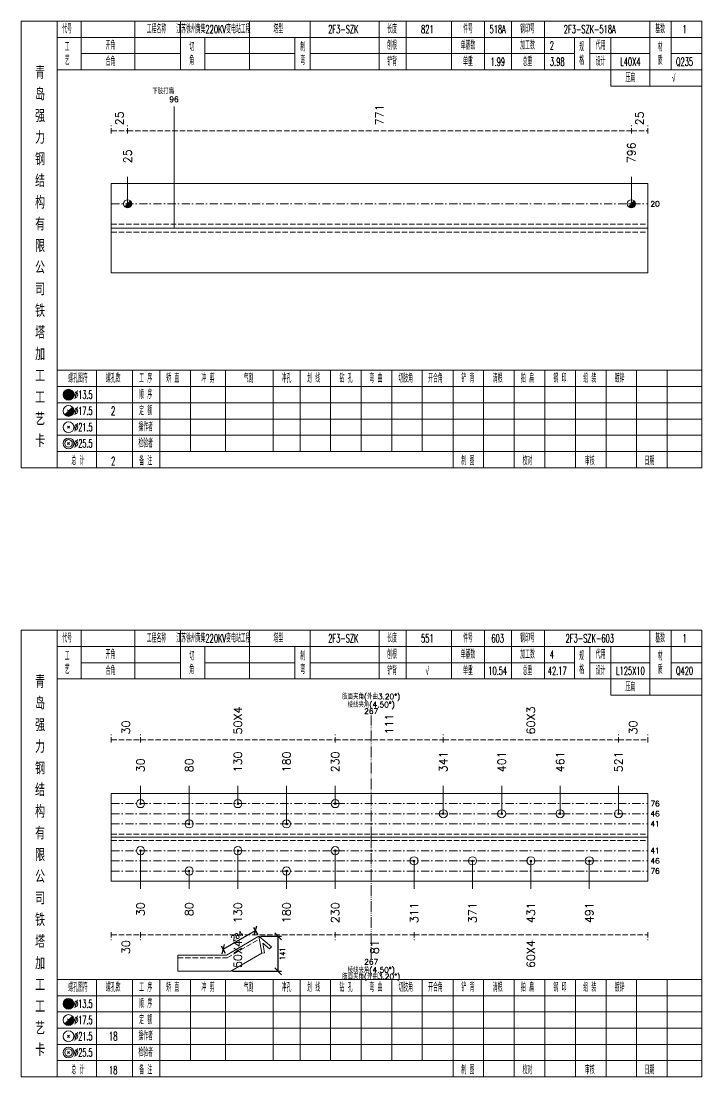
# Model space of a CAD drawing. Extents: x 0 to 4623, y -1159 to 4890.
# Drawn here: x 934.2 to 1185.6, y 2025 to 2415 of the extents above; entities that cross this region are included whole.
import ezdxf
from ezdxf.enums import TextEntityAlignment as Align

# ---------------------------------------------------------------- set-up
doc = ezdxf.new("R2010")
doc.units = 0
doc.header["$MEASUREMENT"] = 0
for name, pattern in [('一点画线', [5.2, 3, -1, 0.2, -1]), ('制弯线', [5.9, 4, -0.5, 0.2, -0.5, 0.2, -0.5]), ('虚线', [2.75, 2, -0.75])]:
    doc.linetypes.add(name, pattern=pattern)
doc.layers.get('0').update_dxf_attribs({"linetype": 'CONTINUOUS', "lineweight": 25})
doc.layers.get('Defpoints').update_dxf_attribs({"linetype": 'CONTINUOUS'})
for name, color, linetype, lineweight in [('1', 7, 'CONTINUOUS', 25), ('2', 7, 'CONTINUOUS', 25), ('4', 7, 'CONTINUOUS', 25), ('5', 7, 'CONTINUOUS', 25)]:
    doc.layers.add(name, color=color, linetype=linetype, lineweight=lineweight)
doc.styles.add('DimFont', font='simplex.shx', dxfattribs={"width": 0.8, "bigfont": 'gbhzfs.shx'})
doc.styles.get("Standard").update_dxf_attribs({"font": 'simplex.shx', "width": 0.7, "height": 3, "bigfont": 'gbhzfs.shx'})
doc.dimstyles.new('DHDxfDimStyleOblique', dxfattribs={"dimtxt": 2.5, "dimasz": 2.5, "dimexe": 1.25, "dimexo": 0.625, "dimtad": 2, "dimtxsty": 'DimFont', "dimblk": 'OBLIQUE', "dimblk1": 'OBLIQUE', "dimblk2": 'OBLIQUE', "dimcen": 2.5, "dimadec": 0, "dimazin": 0, "dimtfac": 1, "dimtmove": 0, "dimatfit": 3, "dimfxl": 0, "dimarcsym": 0})

# ---------------------------------------------------------------- blocks, each defined once
blk = doc.blocks.new('_OBLIQUE')
at = {"color": 0, "linetype": 'ByBlock', "lineweight": -2}
blk.add_line((-0.5, -0.5), (0.5, 0.5), dxfattribs=at)
blk = doc.blocks.new('*D15')
at = {"layer": '2', "color": 7, "linetype": 'Continuous', "lineweight": -2}
for p, q in [((1008.77, 2072.17), (1020.77, 2079.09)), ((1021.71, 2077.47), (1020.15, 2080.18)), ((1009.71, 2070.54), (1008.15, 2073.25))]:
    blk.add_line(p, q, dxfattribs=at)
at = {"layer": 'Defpoints', "color": 0, "linetype": 'Continuous'}
for p in [(1020.77, 2079.09), (1022.02, 2076.93), (1010.02, 2070)]:
    blk.add_point(p, dxfattribs=at)
at = {"layer": '2', "color": 7, "linetype": 'Continuous', "lineweight": -2, "xscale": 2.5, "yscale": 2.5, "zscale": 2.5}
for p, rotation in [((1020.77, 2079.09), 29.99999999999946), ((1008.77, 2072.17), 209.9999999999995)]:
    blk.add_blockref('_OBLIQUE', p, dxfattribs=dict(at, rotation=rotation))
at = {"layer": '2', "color": 7, "linetype": 'Continuous', "lineweight": 13, "insert": (1013.96, 2077.04), "char_height": 2, "attachment_point": 5, "rotation": 30, "line_spacing_factor": 0.6, "style": 'DimFont'}
blk.add_mtext('284', dxfattribs=at)
blk = doc.blocks.new('*D16')
at = {"layer": '2', "color": 7, "linetype": 'Continuous', "lineweight": -2}
for p, q in [((1022.65, 2076.93), (1030.37, 2076.93)), ((1029.12, 2064), (1029.12, 2076.93)), ((1012.26, 2064), (1030.37, 2064))]:
    blk.add_line(p, q, dxfattribs=at)
at = {"layer": 'Defpoints', "color": 0, "linetype": 'Continuous'}
for p in [(1022.02, 2076.93), (1029.12, 2076.93), (1011.63, 2064)]:
    blk.add_point(p, dxfattribs=at)
at = {"layer": '2', "color": 7, "linetype": 'Continuous', "lineweight": -2, "xscale": 2.5, "yscale": 2.5, "zscale": 2.5}
for p, rotation in [((1029.12, 2076.93), 90), ((1029.12, 2064), 270)]:
    blk.add_blockref('_OBLIQUE', p, dxfattribs=dict(at, rotation=rotation))
at = {"layer": '2', "color": 7, "linetype": 'Continuous', "lineweight": 13, "insert": (1030.75, 2070.46), "char_height": 2, "attachment_point": 5, "rotation": 90, "line_spacing_factor": 0.6, "style": 'DimFont'}
blk.add_mtext('141', dxfattribs=at)
blk = doc.blocks.new('孔21.5')
at = {"layer": '5', "color": 7, "linetype": 'Continuous', "lineweight": 13}
for p, q in [((-0.2, -0.2), (0.2, 0.2)), ((-0.2, 0.2), (0.2, -0.2))]:
    blk.add_line(p, q, dxfattribs=at)
blk.add_circle((0, 0), 1, dxfattribs=at)
blk = doc.blocks.new('孔17.5')
at = {"layer": '5', "color": 7, "linetype": 'Continuous', "lineweight": 13}
for p, q in [((-0.707, -0.707), (0.707, 0.707)), ((-0.2, 0.2), (0.2, -0.2))]:
    blk.add_line(p, q, dxfattribs=at)
blk.add_circle((0, 0), 1, dxfattribs=at)
for radius in [0.9, 0.8, 0.7, 0.6, 0.5, 0.4, 0.3, 0.2, 0.1]:
    blk.add_arc((0, 0), radius, 225, 45, dxfattribs=at)

msp = doc.modelspace()

# ---------------------------------------------------------------- linework, layer by layer
at = {"color": 8, "linetype": '虚线', "lineweight": 9}
for p, q in [((967.5, 2373.5), (967.5, 2376.5)), ((973.532, 2373.5), (973.532, 2376.5)), ((973.532, 2373.5), (973.532, 2376.5)), ((1159.568, 2373.5), (1159.568, 2376.5)), ((1159.568, 2373.5), (1159.568, 2376.5)), ((1165.6, 2373.5), (1165.6, 2376.5)), ((967.5, 2374.5), (973.532, 2374.5)), ((973.532, 2374.5), (1159.568, 2374.5)), ((1159.568, 2374.5), (1165.6, 2374.5)), ((967.5, 2148.5), (967.5, 2151.5)), ((967.5, 2149.5), (978.286, 2149.5)), ((978.286, 2148.5), (978.286, 2151.5)), ((978.286, 2148.5), (978.286, 2151.5)), ((978.286, 2149.5), (1050.191, 2149.5)), ((1050.191, 2148.5), (1050.191, 2151.5)), ((1050.191, 2148.5), (1050.191, 2151.5)), ((1050.191, 2149.5), (1090.099, 2149.5)), ((1090.099, 2148.5), (1090.099, 2151.5)), ((1090.099, 2148.5), (1090.099, 2151.5)), ((1090.099, 2149.5), (1154.814, 2149.5)), ((1154.814, 2148.5), (1154.814, 2151.5)), ((1154.814, 2148.5), (1154.814, 2151.5)), ((1154.814, 2149.5), (1165.6, 2149.5)), ((1165.6, 2148.5), (1165.6, 2151.5)), ((967.5, 2078.5), (967.5, 2075.5)), ((967.5, 2077.5), (978.286, 2077.5)), ((978.286, 2078.5), (978.286, 2075.5)), ((978.286, 2078.5), (978.286, 2075.5)), ((978.286, 2077.5), (1050.191, 2077.5)), ((1050.191, 2078.5), (1050.191, 2075.5)), ((1050.191, 2078.5), (1050.191, 2075.5)), ((1050.191, 2077.5), (1079.313, 2077.5)), ((1079.313, 2078.5), (1079.313, 2075.5)), ((1079.313, 2078.5), (1079.313, 2075.5)), ((1079.313, 2077.5), (1165.6, 2077.5)), ((1165.6, 2078.5), (1165.6, 2075.5))]:
    msp.add_line(p, q, dxfattribs=at)
at = {"color": 7, "linetype": 'Continuous', "lineweight": 13}
for p, q in [((973.532, 2347.5), (973.532, 2357.5)), ((1159.568, 2347.5), (1159.568, 2357.5)), ((978.286, 2125.95), (978.286, 2132.5)), ((996.262, 2118.45), (996.262, 2132.5)), ((1014.239, 2125.95), (1014.239, 2132.5)), ((1032.215, 2118.45), (1032.215, 2132.5)), ((1050.191, 2125.95), (1050.191, 2132.5)), ((1090.099, 2122.2), (1090.099, 2132.5)), ((1111.671, 2122.2), (1111.671, 2132.5)), ((1133.242, 2122.2), (1133.242, 2132.5)), ((1154.814, 2122.2), (1154.814, 2132.5)), ((978.286, 2108.55), (978.286, 2094.5)), ((1014.239, 2108.55), (1014.239, 2094.5)), ((1050.191, 2108.55), (1050.191, 2094.5)), ((1079.313, 2104.8), (1079.313, 2094.5)), ((1100.885, 2104.8), (1100.885, 2094.5)), ((1122.457, 2104.8), (1122.457, 2094.5)), ((1144.028, 2104.8), (1144.028, 2094.5)), ((996.262, 2101.05), (996.262, 2094.5)), ((1032.215, 2101.05), (1032.215, 2094.5))]:
    msp.add_line(p, q, dxfattribs=at)
at = {"color": 7, "linetype": 'Continuous', "lineweight": 18}
for p, q in [((967.5, 2355), (967.5, 2322)), ((967.5, 2355), (1165.6, 2355)), ((1165.6, 2355), (1165.6, 2322)), ((967.5, 2338.5), (1165.6, 2338.5)), ((967.5, 2129.7), (967.5, 2097.3)), ((967.5, 2129.7), (1165.6, 2129.7)), ((1165.6, 2129.7), (1165.6, 2097.3)), ((967.5, 2113.5), (1165.6, 2113.5))]:
    msp.add_line(p, q, dxfattribs=at)
at = {"color": 3, "linetype": '一点画线', "lineweight": 13}
for p, q in [((967.5, 2347.5), (1165.6, 2347.5)), ((967.5, 2125.95), (1165.6, 2125.95)), ((967.5, 2122.2), (1165.6, 2122.2)), ((967.5, 2118.45), (1165.6, 2118.45)), ((967.5, 2108.55), (1165.6, 2108.55)), ((967.5, 2104.8), (1165.6, 2104.8)), ((967.5, 2101.05), (1165.6, 2101.05))]:
    msp.add_line(p, q, dxfattribs=at)
at = {"color": 1, "linetype": '虚线', "lineweight": 18}
for p, q in [((967.5, 2340), (1165.6, 2340)), ((967.5, 2337), (1165.6, 2337)), ((967.5, 2114.7), (1165.6, 2114.7)), ((967.5, 2112.3), (1165.6, 2112.3))]:
    msp.add_line(p, q, dxfattribs=at)
at = {"color": 190, "linetype": '制弯线', "lineweight": 13}
for q in [(1063.494, 2158.5), (1063.494, 2068.5)]:
    msp.add_line((1063.494, 2113.5), q, dxfattribs=at)
at = {"layer": '1', "color": 7, "linetype": 'Continuous', "lineweight": 18}
for p, q in [((967.5, 2322), (1165.6, 2322)), ((967.5, 2097.3), (1165.6, 2097.3))]:
    msp.add_line(p, q, dxfattribs=at)
at = {"layer": '2', "color": 7, "linetype": 'Continuous', "lineweight": 13}
for p, q in [((990.664, 2338.5), (990.664, 2383.5)), ((1010.025, 2070), (1022.025, 2076.928)), ((1022.025, 2076.928), (1023.134, 2070.64)), ((1022.025, 2076.928), (1026.621, 2073.071)), ((1025.978, 2072.305), (1023.487, 2074.396)), ((1023.487, 2074.396), (1024.119, 2070.814)), ((1026.621, 2073.071), (1025.978, 2072.305)), ((992.025, 2070), (1010.025, 2070)), ((992.025, 2064), (992.025, 2070)), ((1023.134, 2070.64), (1011.633, 2064)), ((1024.119, 2070.814), (1023.134, 2070.64)), ((1011.633, 2064), (992.025, 2064))]:
    msp.add_line(p, q, dxfattribs=at)
at = {"layer": '2', "color": 1, "linetype": '虚线', "lineweight": 13}
for p, q in [((1010.293, 2069), (1022.21, 2075.88)), ((992.025, 2069), (1010.293, 2069))]:
    msp.add_line(p, q, dxfattribs=at)
at = {"layer": '4', "color": 1, "linetype": 'Continuous', "lineweight": 18}
for p, q in [((947.5, 2250), (947.5, 2415)), ((956.4, 2397), (956.4, 2415)), ((976.2, 2397), (976.2, 2415)), ((993, 2397), (993, 2415)), ((1018.6, 2397), (1018.6, 2415)), ((1040.9, 2397), (1040.9, 2415)), ((1066.4, 2397), (1066.4, 2415)), ((1076.4, 2397), (1076.4, 2415)), ((1093.1, 2397), (1093.1, 2415)), ((1105.3, 2397), (1105.3, 2415)), ((1115.3, 2397), (1115.3, 2415)), ((1127.5, 2397), (1127.5, 2415)), ((1166.4, 2391), (1166.4, 2415)), ((1174.2, 2397), (1174.2, 2415)), ((947.5, 2409), (1185.6, 2409)), ((1002, 2397), (1002, 2409)), ((1035.3, 2397), (1035.3, 2409)), ((1138.6, 2397), (1138.6, 2409)), ((1144.2, 2397), (1144.2, 2409)), ((1152, 2391), (1152, 2409)), ((956.4, 2403), (993, 2403)), ((1002, 2403), (1035.3, 2403)), ((1040.9, 2403), (1138.6, 2403)), ((1144.2, 2403), (1166.4, 2403)), ((1174.2, 2403), (1185.6, 2403)), ((947.5, 2397), (1185.6, 2397)), ((1152, 2391), (1185.6, 2391)), ((947.5, 2286), (1185.6, 2286)), ((962, 2250), (962, 2286)), ((975.3, 2250), (975.3, 2286)), ((985.4, 2250), (985.4, 2286)), ((996.8, 2256), (996.8, 2286)), ((1009.7, 2256), (1009.7, 2286)), ((1027.3, 2256), (1027.3, 2286)), ((1037.2, 2256), (1037.2, 2286)), ((1048.5, 2256), (1048.5, 2286)), ((1059.8, 2256), (1059.8, 2286)), ((1071.1, 2256), (1071.1, 2286)), ((1082.3, 2256), (1082.3, 2286)), ((1093.7, 2256), (1093.7, 2286)), ((1105, 2256), (1105, 2286)), ((1116.3, 2256), (1116.3, 2286)), ((1127.6, 2256), (1127.6, 2286)), ((1138.9, 2256), (1138.9, 2286)), ((1150.2, 2256), (1150.2, 2286)), ((1161.5, 2256), (1161.5, 2286)), ((1172.8, 2256), (1172.8, 2286)), ((947.5, 2280), (1185.6, 2280)), ((947.5, 2274), (1185.6, 2274)), ((947.5, 2268), (1185.6, 2268)), ((947.5, 2262), (1185.6, 2262)), ((947.5, 2256), (1185.6, 2256)), ((1093.7, 2250), (1093.7, 2256)), ((1105, 2250), (1105, 2256)), ((1116.3, 2250), (1116.3, 2256)), ((1127.6, 2250), (1127.6, 2256)), ((1138.9, 2250), (1138.9, 2256)), ((1150.2, 2250), (1150.2, 2256)), ((1161.5, 2250), (1161.5, 2256)), ((1172.8, 2250), (1172.8, 2256)), ((947.5, 2025), (947.5, 2190)), ((956.4, 2172), (956.4, 2190)), ((976.2, 2172), (976.2, 2190)), ((993, 2172), (993, 2190)), ((1018.6, 2172), (1018.6, 2190)), ((1040.9, 2172), (1040.9, 2190)), ((1066.4, 2172), (1066.4, 2190)), ((1076.4, 2172), (1076.4, 2190)), ((1093.1, 2172), (1093.1, 2190)), ((1105.3, 2172), (1105.3, 2190)), ((1115.3, 2172), (1115.3, 2190)), ((1127.5, 2172), (1127.5, 2190)), ((1166.4, 2166), (1166.4, 2190)), ((1174.2, 2172), (1174.2, 2190)), ((947.5, 2184), (1185.6, 2184)), ((1002, 2172), (1002, 2184)), ((1035.3, 2172), (1035.3, 2184)), ((1138.6, 2172), (1138.6, 2184)), ((1144.2, 2172), (1144.2, 2184)), ((1152, 2166), (1152, 2184)), ((956.4, 2178), (993, 2178)), ((1002, 2178), (1035.3, 2178)), ((1040.9, 2178), (1138.6, 2178)), ((1144.2, 2178), (1166.4, 2178)), ((1174.2, 2178), (1185.6, 2178)), ((947.5, 2172), (1185.6, 2172)), ((1152, 2166), (1185.6, 2166)), ((947.5, 2061), (1185.6, 2061)), ((962, 2025), (962, 2061)), ((975.3, 2025), (975.3, 2061)), ((985.4, 2025), (985.4, 2061)), ((996.8, 2031), (996.8, 2061)), ((1009.7, 2031), (1009.7, 2061)), ((1027.3, 2031), (1027.3, 2061)), ((1037.2, 2031), (1037.2, 2061)), ((1048.5, 2031), (1048.5, 2061)), ((1059.8, 2031), (1059.8, 2061)), ((1071.1, 2031), (1071.1, 2061)), ((1082.3, 2031), (1082.3, 2061)), ((1093.7, 2031), (1093.7, 2061)), ((1105, 2031), (1105, 2061)), ((1116.3, 2031), (1116.3, 2061)), ((1127.6, 2031), (1127.6, 2061)), ((1138.9, 2031), (1138.9, 2061)), ((1150.2, 2031), (1150.2, 2061)), ((1161.5, 2031), (1161.5, 2061)), ((1172.8, 2031), (1172.8, 2061)), ((947.5, 2055), (1185.6, 2055)), ((947.5, 2049), (1185.6, 2049)), ((947.5, 2043), (1185.6, 2043)), ((947.5, 2037), (1185.6, 2037)), ((947.5, 2031), (1185.6, 2031)), ((1093.7, 2025), (1093.7, 2031)), ((1105, 2025), (1105, 2031)), ((1116.3, 2025), (1116.3, 2031)), ((1127.6, 2025), (1127.6, 2031)), ((1138.9, 2025), (1138.9, 2031)), ((1150.2, 2025), (1150.2, 2031)), ((1161.5, 2025), (1161.5, 2031)), ((1172.8, 2025), (1172.8, 2031))]:
    msp.add_line(p, q, dxfattribs=at)
at = {"layer": '4', "color": 7, "linetype": 'Continuous', "lineweight": 13}
for p, q in [((951.5, 2276.8), (951.9, 2277.2)), ((951.9, 2276.8), (951.5, 2277.2)), ((950.286, 2269.586), (953.114, 2272.414)), ((951.3, 2271.4), (952.1, 2270.6)), ((951.3, 2264.6), (952.1, 2265.4)), ((951.3, 2265.4), (952.1, 2264.6)), ((951.3, 2258.6), (952.1, 2259.4)), ((951.3, 2259.4), (952.1, 2258.6)), ((951.5, 2051.8), (951.9, 2052.2)), ((951.9, 2051.8), (951.5, 2052.2)), ((950.286, 2044.586), (953.114, 2047.414)), ((951.3, 2046.4), (952.1, 2045.6)), ((951.3, 2039.6), (952.1, 2040.4)), ((951.3, 2040.4), (952.1, 2039.6)), ((951.3, 2033.6), (952.1, 2034.4)), ((951.3, 2034.4), (952.1, 2033.6))]:
    msp.add_line(p, q, dxfattribs=at)
at = {"layer": '4', "color": 1, "linetype": 'Continuous', "lineweight": 18}
for points in [[(934.2, 2415), (934.2, 2250), (1185.6, 2250), (1185.6, 2415)], [(934.2, 2190), (934.2, 2025), (1185.6, 2025), (1185.6, 2190)]]:
    msp.add_lwpolyline(points, close=True, dxfattribs=at)
at = {"layer": '4', "color": 7, "linetype": 'Continuous', "lineweight": 13}
for centre, radius in [((951.7, 2277), 2), ((951.7, 2277), 1.8), ((951.7, 2277), 1.6), ((951.7, 2277), 1.4), ((951.7, 2277), 1.2), ((951.7, 2277), 1), ((951.7, 2277), 0.8), ((951.7, 2277), 0.6), ((951.7, 2277), 0.4), ((951.7, 2277), 0.2), ((951.7, 2271), 2), ((951.7, 2265), 2), ((951.7, 2259), 2), ((951.7, 2259), 1.4), ((951.7, 2052), 2), ((951.7, 2052), 1.8), ((951.7, 2052), 1.6), ((951.7, 2052), 1.4), ((951.7, 2052), 1.2), ((951.7, 2052), 1), ((951.7, 2052), 0.8), ((951.7, 2052), 0.6), ((951.7, 2052), 0.4), ((951.7, 2052), 0.2), ((951.7, 2046), 2), ((951.7, 2040), 2), ((951.7, 2034), 2), ((951.7, 2034), 1.4)]:
    msp.add_circle(centre, radius, dxfattribs=at)
for centre, radius in [((951.7, 2271), 1.8), ((951.7, 2271), 1.6), ((951.7, 2271), 1.4), ((951.7, 2271), 1.2), ((951.7, 2271), 1), ((951.7, 2271), 0.8), ((951.7, 2271), 0.6), ((951.7, 2271), 0.4), ((951.7, 2271), 0.2), ((951.7, 2046), 1.8), ((951.7, 2046), 1.6), ((951.7, 2046), 1.4), ((951.7, 2046), 1.2), ((951.7, 2046), 1), ((951.7, 2046), 0.8), ((951.7, 2046), 0.6), ((951.7, 2046), 0.4), ((951.7, 2046), 0.2)]:
    msp.add_arc(centre, radius, 225, 45, dxfattribs=at)

# ---------------------------------------------------------------- block references
at = {"color": 7, "linetype": 'Continuous', "lineweight": 13, "xscale": 1.5, "yscale": 1.5, "zscale": 1.5}
for name, p in [('孔17.5', (973.532, 2347.5)), ('孔17.5', (1159.568, 2347.5)), ('孔21.5', (978.286, 2125.95)), ('孔21.5', (1014.239, 2125.95)), ('孔21.5', (1050.191, 2125.95)), ('孔21.5', (1090.099, 2122.2)), ('孔21.5', (1111.671, 2122.2)), ('孔21.5', (1133.242, 2122.2)), ('孔21.5', (1154.814, 2122.2)), ('孔21.5', (996.262, 2118.45)), ('孔21.5', (1032.215, 2118.45))]:
    msp.add_blockref(name, p, dxfattribs=at)
at = {"layer": '1', "color": 7, "linetype": 'Continuous', "lineweight": 13, "xscale": 1.5, "yscale": 1.5, "zscale": 1.5}
for p in [(978.286, 2108.55), (1014.239, 2108.55), (1050.191, 2108.55), (1079.313, 2104.8), (1100.885, 2104.8), (1122.457, 2104.8), (1144.028, 2104.8), (996.262, 2101.05), (1032.215, 2101.05)]:
    msp.add_blockref('孔21.5', p, dxfattribs=at)

# ---------------------------------------------------------------- texts
at = {"color": 8, "linetype": 'Continuous', "lineweight": 9}
for s, p in [('771', (1066.55, 2376.5)), ('25', (970.516, 2376.5)), ('25', (1162.584, 2376.5)), ('50X4', (1014.239, 2151.5)), ('60X3', (1122.457, 2151.5)), ('111', (1070.145, 2151.5)), ('30', (972.893, 2151.5)), ('30', (1160.207, 2151.5))]:
    msp.add_text(s, height=3, rotation=90, dxfattribs=at).set_placement(p, align=Align.MIDDLE_LEFT)
at = {"color": 7, "linetype": 'Continuous', "lineweight": 13}
for s, p in [('796', (1159.568, 2362.5)), ('25', (973.532, 2362.5)), ('30', (978.286, 2137.5)), ('80', (996.262, 2137.5)), ('130', (1014.239, 2137.5)), ('180', (1032.215, 2137.5)), ('230', (1050.191, 2137.5)), ('341', (1090.099, 2137.5)), ('401', (1111.671, 2137.5)), ('461', (1133.242, 2137.5)), ('521', (1154.814, 2137.5))]:
    msp.add_text(s, height=3, rotation=90, dxfattribs=at).set_placement(p, align=Align.MIDDLE_LEFT)
for s, p in [('20', (1166.6, 2347.5)), ('76', (1166.6, 2125.95)), ('46', (1166.6, 2122.2)), ('41', (1166.6, 2118.45)), ('41', (1166.6, 2108.55)), ('46', (1166.6, 2104.8)), ('76', (1166.6, 2101.05))]:
    msp.add_text(s, height=2, dxfattribs=at).set_placement(p, align=Align.MIDDLE_LEFT)
for s, p in [('肢面夹角(外曲3.20%%d)', (1063.494, 2166.5)), ('267', (1063.494, 2068.5))]:
    msp.add_text(s, height=2, dxfattribs=at).set_placement(p, align=Align.TOP_CENTER)
for p in [(1063.494, 2162.5), (1063.494, 2064.5)]:
    msp.add_text('棱线夹角(4.50%%d)', height=2, dxfattribs=at).set_placement(p, align=Align.MIDDLE_CENTER)
for s, p in [('267', (1063.494, 2158.5)), ('肢面夹角(外曲3.20%%d)', (1063.494, 2060.5))]:
    msp.add_text(s, height=2, dxfattribs=at).set_placement(p, align=Align.BOTTOM_CENTER)
at = {"color": 8, "linetype": 'Continuous', "lineweight": 9}
for s, p in [('30', (972.893, 2075.5)), ('50X4', (1014.239, 2075.5)), ('60X4', (1122.457, 2075.5)), ('81', (1064.752, 2075.5))]:
    msp.add_text(s, height=3, rotation=90, dxfattribs=at).set_placement(p, align=Align.MIDDLE_RIGHT)
at = {"layer": '1', "color": 7, "linetype": 'Continuous', "lineweight": 13}
for s, p in [('30', (978.286, 2089.5)), ('80', (996.262, 2089.5)), ('130', (1014.239, 2089.5)), ('180', (1032.215, 2089.5)), ('230', (1050.191, 2089.5)), ('311', (1079.313, 2089.5)), ('371', (1100.885, 2089.5)), ('431', (1122.457, 2089.5)), ('491', (1144.028, 2089.5))]:
    msp.add_text(s, height=3, rotation=90, dxfattribs=at).set_placement(p, align=Align.MIDDLE_RIGHT)
at = {"layer": '2', "color": 7, "linetype": 'Continuous', "lineweight": 13}
for s, p in [('下肢打扁', (986.664, 2387.5)), ('96', (990.664, 2384.5))]:
    msp.add_text(s, height=2, dxfattribs=at).set_placement(p, align=Align.BOTTOM_CENTER)
at = {"layer": '4', "color": 1, "linetype": 'Continuous', "lineweight": 13}
for s, height, width, p in [('代号', 3, 0.6, (951.2, 2412)), ('工程名称', 3, 0.6, (984.2, 2412)), ('江苏徐州黄集220KV变电站工程', 3, 0.6, (1005.2, 2412)), ('塔型', 3, 0.6, (1029.2, 2412)), ('2F3-SZK', 3, 0.6, (1053.2, 2412)), ('长度', 3, 0.6, (1071.2, 2412)), ('821', 3, 0.6, (1084.2, 2412)), ('件号', 3, 0.6, (1099.2, 2412)), ('518A', 3, 0.6, (1110.2, 2412)), ('钢印号', 3, 0.6, (1121.2, 2412)), ('2F3-SZK-518A', 3, 0.6, (1144.2, 2412)), ('基数', 3, 0.6, (1170.2, 2412)), ('1', 3, 0.6, (1179.2, 2412)), ('工', 3, 0.6, (951.2, 2405.4)), ('开角', 3, 0.6, (967.2, 2406)), ('切', 3, 0.6, (997.2, 2405.4)), ('制', 3, 0.6, (1038.2, 2405.4)), ('刨根', 3, 0.6, (1071.2, 2406)), ('单基数', 3, 0.6, (1099.2, 2406)), ('加工数', 3, 0.6, (1121.2, 2406)), ('2', 3, 0.6, (1130.2, 2406)), ('规', 3, 0.6, (1141.2, 2405.4)), ('代用', 3, 0.6, (1148.2, 2406)), ('材', 3, 0.6, (1170.2, 2405.4)), ('青', 4.6, 0.8, (941.2, 2396)), ('艺', 3, 0.6, (951.2, 2400.4)), ('合角', 3, 0.6, (967.2, 2400)), ('角', 3, 0.6, (997.2, 2400.4)), ('弯', 3, 0.6, (1038.2, 2400.4)), ('铲背', 3, 0.6, (1071.2, 2400)), ('单重', 3, 0.6, (1099.2, 2400)), ('1.99', 3, 0.6, (1110.2, 2400)), ('总重', 3, 0.6, (1121.2, 2400)), ('3.98', 3, 0.6, (1132.2, 2400)), ('格', 3, 0.6, (1141.2, 2400.4)), ('设计', 3, 0.6, (1148.2, 2400)), ('L40X4', 3, 0.6, (1159.2, 2400)), ('质', 3, 0.6, (1170.2, 2400.4)), ('Q235', 3, 0.6, (1179.2, 2400)), ('压扁', 3, 0.6, (1159.2, 2394)), ('√', 3, 0.6, (1175.2, 2394)), ('岛', 4.6, 0.8, (941.2, 2388)), ('强', 4.6, 0.8, (941.2, 2380)), ('力', 4.6, 0.8, (941.2, 2372)), ('钢', 4.6, 0.8, (941.2, 2364)), ('结', 4.6, 0.8, (941.2, 2356)), ('构', 4.6, 0.8, (941.2, 2348)), ('有', 4.6, 0.8, (941.2, 2340)), ('限', 4.6, 0.8, (941.2, 2332)), ('公', 4.6, 0.8, (941.2, 2324)), ('司', 4.6, 0.8, (941.2, 2316)), ('铁', 4.6, 0.8, (941.2, 2308)), ('塔', 4.6, 0.8, (941.2, 2300)), ('加', 4.6, 0.8, (941.2, 2292)), ('工', 4.6, 0.8, (941.2, 2284)), ('螺孔图符', 3, 0.6, (955.2, 2283)), ('螺孔数', 3, 0.6, (968.2, 2283)), ('工 序', 3, 0.6, (980.2, 2283)), ('矫 直', 3, 0.6, (990.2, 2283)), ('冲 剪', 3, 0.6, (1003.2, 2283)), ('气割', 3, 0.6, (1018.2, 2283)), ('冲孔', 3, 0.6, (1032.2, 2283)), ('划 线', 3, 0.6, (1042.2, 2283)), ('钻 孔', 3, 0.6, (1054.2, 2283)), ('弯 曲', 3, 0.6, (1065.2, 2283)), ('切肢角', 3, 0.6, (1076.2, 2283)), ('开合角', 3, 0.6, (1087.2, 2283)), ('铲 背', 3, 0.6, (1099.2, 2283)), ('清根', 3, 0.6, (1110.2, 2283)), ('拍 扁', 3, 0.6, (1121.2, 2283)), ('钢 印', 3, 0.6, (1133.2, 2283)), ('组 装', 3, 0.6, (1144.2, 2283)), ('镀锌', 3, 0.6, (1155.2, 2283)), ('工', 4.6, 0.8, (941.2, 2276)), ('%%C13.5', 3, 0.5, (957.2, 2277)), ('顺 序', 3, 0.6, (980.2, 2277)), ('艺', 4.6, 0.8, (941.2, 2268)), ('%%C17.5', 3, 0.5, (957.2, 2271)), ('2', 3.2, 0.6, (968.2, 2271)), ('定 额', 3, 0.6, (980.2, 2271)), ('%%C21.5', 3, 0.5, (957.2, 2265)), ('操作者', 3, 0.6, (980.2, 2265)), ('卡', 4.6, 0.8, (941.2, 2260)), ('%%C25.5', 3, 0.5, (957.2, 2259)), ('检验者', 3, 0.6, (980.2, 2259)), ('总 计', 3, 0.6, (955.2, 2252.5)), ('备 注', 3, 0.6, (980.2, 2252.5)), ('制 图', 3, 0.6, (1099.2, 2252.5)), ('校对', 3, 0.6, (1121.2, 2252.5)), ('审核', 3, 0.6, (1144.2, 2252.5)), ('日期', 3, 0.6, (1166.2, 2252.5)), ('2', 3, 0.6, (968.2, 2252.5)), ('代号', 3, 0.6, (951.2, 2187)), ('工程名称', 3, 0.6, (984.2, 2187)), ('江苏徐州黄集220KV变电站工程', 3, 0.6, (1005.2, 2187)), ('塔型', 3, 0.6, (1029.2, 2187)), ('2F3-SZK', 3, 0.6, (1053.2, 2187)), ('长度', 3, 0.6, (1071.2, 2187)), ('551', 3, 0.6, (1084.2, 2187)), ('件号', 3, 0.6, (1099.2, 2187)), ('603', 3, 0.6, (1110.2, 2187)), ('钢印号', 3, 0.6, (1121.2, 2187)), ('2F3-SZK-603', 3, 0.6, (1144.2, 2187)), ('基数', 3, 0.6, (1170.2, 2187)), ('1', 3, 0.6, (1179.2, 2187)), ('工', 3, 0.6, (951.2, 2180.4)), ('开角', 3, 0.6, (967.2, 2181)), ('切', 3, 0.6, (997.2, 2180.4)), ('制', 3, 0.6, (1038.2, 2180.4)), ('刨根', 3, 0.6, (1071.2, 2181)), ('单基数', 3, 0.6, (1099.2, 2181)), ('加工数', 3, 0.6, (1121.2, 2181)), ('4', 3, 0.6, (1130.2, 2181)), ('规', 3, 0.6, (1141.2, 2180.4)), ('代用', 3, 0.6, (1148.2, 2181)), ('材', 3, 0.6, (1170.2, 2180.4)), ('艺', 3, 0.6, (951.2, 2175.4)), ('合角', 3, 0.6, (967.2, 2175)), ('角', 3, 0.6, (997.2, 2175.4)), ('弯', 3, 0.6, (1038.2, 2175.4)), ('铲背', 3, 0.6, (1071.2, 2175)), ('√', 3, 0.6, (1084.2, 2175)), ('单重', 3, 0.6, (1099.2, 2175)), ('10.54', 3, 0.6, (1110.2, 2175)), ('总重', 3, 0.6, (1121.2, 2175)), ('42.17', 3, 0.6, (1132.2, 2175)), ('格', 3, 0.6, (1141.2, 2175.4)), ('设计', 3, 0.6, (1148.2, 2175)), ('L125X10', 3, 0.6, (1159.2, 2175)), ('质', 3, 0.6, (1170.2, 2175.4)), ('Q420', 3, 0.6, (1179.2, 2175)), ('青', 4.6, 0.8, (941.2, 2171)), ('压扁', 3, 0.6, (1159.2, 2169)), ('岛', 4.6, 0.8, (941.2, 2163)), ('强', 4.6, 0.8, (941.2, 2155)), ('力', 4.6, 0.8, (941.2, 2147)), ('钢', 4.6, 0.8, (941.2, 2139)), ('结', 4.6, 0.8, (941.2, 2131)), ('构', 4.6, 0.8, (941.2, 2123)), ('有', 4.6, 0.8, (941.2, 2115)), ('限', 4.6, 0.8, (941.2, 2107)), ('公', 4.6, 0.8, (941.2, 2099)), ('司', 4.6, 0.8, (941.2, 2091)), ('铁', 4.6, 0.8, (941.2, 2083)), ('塔', 4.6, 0.8, (941.2, 2075)), ('加', 4.6, 0.8, (941.2, 2067)), ('工', 4.6, 0.8, (941.2, 2059)), ('螺孔图符', 3, 0.6, (955.2, 2058)), ('螺孔数', 3, 0.6, (968.2, 2058)), ('工 序', 3, 0.6, (980.2, 2058)), ('矫 直', 3, 0.6, (990.2, 2058)), ('冲 剪', 3, 0.6, (1003.2, 2058)), ('气割', 3, 0.6, (1018.2, 2058)), ('冲孔', 3, 0.6, (1032.2, 2058)), ('划 线', 3, 0.6, (1042.2, 2058)), ('钻 孔', 3, 0.6, (1054.2, 2058)), ('弯 曲', 3, 0.6, (1065.2, 2058)), ('切肢角', 3, 0.6, (1076.2, 2058)), ('开合角', 3, 0.6, (1087.2, 2058)), ('铲 背', 3, 0.6, (1099.2, 2058)), ('清根', 3, 0.6, (1110.2, 2058)), ('拍 扁', 3, 0.6, (1121.2, 2058)), ('钢 印', 3, 0.6, (1133.2, 2058)), ('组 装', 3, 0.6, (1144.2, 2058)), ('镀锌', 3, 0.6, (1155.2, 2058)), ('工', 4.6, 0.8, (941.2, 2051)), ('%%C13.5', 3, 0.5, (957.2, 2052)), ('顺 序', 3, 0.6, (980.2, 2052)), ('%%C17.5', 3, 0.5, (957.2, 2046)), ('定 额', 3, 0.6, (980.2, 2046)), ('艺', 4.6, 0.8, (941.2, 2043)), ('%%C21.5', 3, 0.5, (957.2, 2040)), ('18', 3.2, 0.6, (968.2, 2040)), ('操作者', 3, 0.6, (980.2, 2040)), ('卡', 4.6, 0.8, (941.2, 2035)), ('检验者', 3, 0.6, (980.2, 2034)), ('%%C25.5', 3, 0.5, (957.2, 2034)), ('总 计', 3, 0.6, (955.2, 2027.5)), ('18', 3, 0.6, (968.2, 2027.5)), ('备 注', 3, 0.6, (980.2, 2027.5)), ('制 图', 3, 0.6, (1099.2, 2027.5)), ('校对', 3, 0.6, (1121.2, 2027.5)), ('审核', 3, 0.6, (1144.2, 2027.5)), ('日期', 3, 0.6, (1166.2, 2027.5))]:
    msp.add_text(s, height=height, dxfattribs=dict(at, width=width)).set_placement(p, align=Align.MIDDLE_CENTER)

# ---------------------------------------------------------------- dimensions: what is measured, and where the dimension line sits
at = {"layer": '2', "color": 7, "linetype": 'Continuous', "lineweight": 13}
for base, p1, angle, text, picture, middle, dimtype in [((1020.775, 2079.093), (1010.025, 2070), 30, '284', '*D15', (1014.775, 2075.629), 161), ((1029.121, 2076.928), (1011.633, 2064), 90, '141', '*D16', (1029.121, 2070.464), 160)]:
    dim = msp.add_linear_dim(base=base, p1=p1, p2=(1022.025, 2076.928), angle=angle, text=text, dimstyle='DHDxfDimStyleOblique', override={"dimtxt": 2, "dimclrd": 7, "dimclre": 7, "dimclrt": 7}, dxfattribs=at)
    dim.commit()
    dim.dimension.update_dxf_attribs({"geometry": picture, "text_midpoint": middle, "dimtype": dimtype})

doc.saveas('drawing.dxf')
